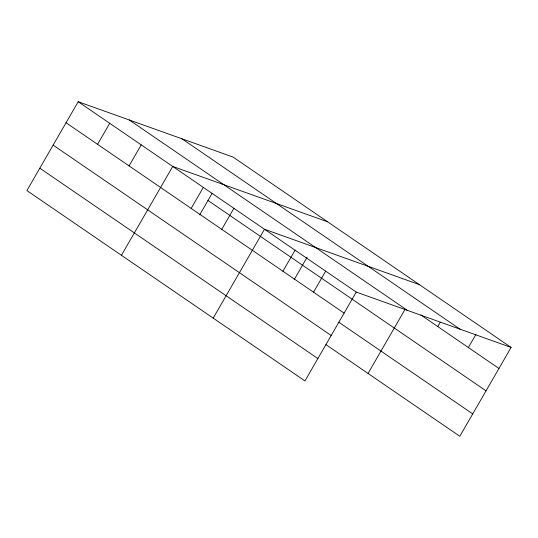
<?xml version="1.0" encoding="UTF-8"?>
<svg xmlns="http://www.w3.org/2000/svg" width="538" height="538" viewBox="0 0 538 538"><rect width="100%" height="100%" fill="white"/><g stroke="black" fill="none" stroke-linecap="round" stroke-linejoin="round"><path stroke-width="0.81" d="M511.1 347.427L233.048 157.062L78.198 101.722L26.9 190.573L304.952 380.938L356.25 292.087L511.1 347.427L459.802 436.278L325.907 344.609M97.566 144.325L109.712 123.296M129.08 165.899L141.225 144.87M121.44 255.294L172.738 166.444L327.581 221.791M191.178 208.414L203.324 187.385M199.665 214.884L212.154 193.256M221.764 229.356L233.909 208.327M213.196 318.113L264.494 229.269L419.344 284.609M282.934 271.239L295.08 250.204M294.199 279.612L307.104 257.258M313.526 292.174L325.665 271.145M368.046 373.459L405.114 309.249M437.784 326.579L440.299 322.228M468.369 347.521L475.908 334.468M181.945 138.797L459.997 329.169M420.797 314.945L498.955 368.463M129.295 119.981L407.353 310.352M78.198 101.722L356.25 292.087M207.984 200.472L486.036 390.844M66.053 122.751L344.112 313.116M338.826 322.228L472.72 413.897M53.134 145.132L331.186 335.497M39.819 168.192L317.877 358.557"/></g></svg>
